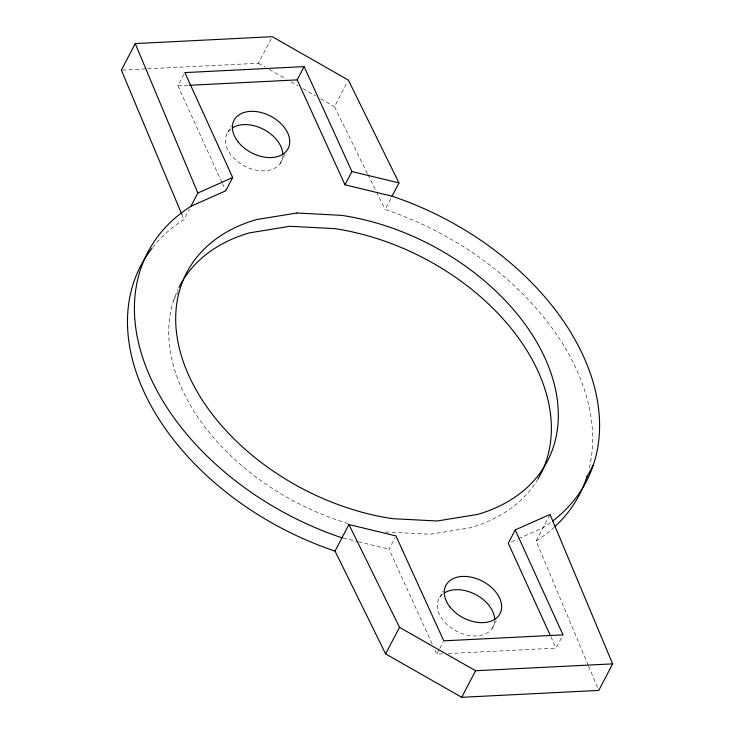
<?xml version="1.0" encoding="UTF-8"?>
<svg xmlns="http://www.w3.org/2000/svg" width="734" height="734" viewBox="0 0 734 734"><rect width="100%" height="100%" fill="white"/><g stroke="black" fill="none" stroke-linecap="round" stroke-linejoin="round"><path stroke-width="0.55" stroke-dasharray="3.67 2.75" d="M221.943 182.482L177.931 85.869L183.876 74.483M147.626 68.812L258.414 63.252L272.296 36.7M227.797 132.349L231.265 125.716M152.727 247.349A247.422 167.471 27.6 0 1 183.977 219.558L189.436 209.126M173.719 300.142L178.178 291.609M280.434 163.122L284.902 154.59M367.385 173.481L334.493 106.669L347.347 82.08M589.292 468.145A247.422 167.471 27.6 0 0 385.093 209.465L391.048 198.079M432.087 643.727L389.011 549.188L394.965 537.811M439.684 597.43L443.152 590.787M442.501 653.829L436.822 654.113L439.299 649.379M439.794 648.425L443.263 641.791M588.182 665.169L536.141 540.995L550.023 514.442M492.321 628.203L496.285 620.615M448.171 653.544L556.069 648.131L563.015 634.855M511.341 541.839L517.488 539.105M518.507 538.655L543.077 527.718A247.422 167.471 27.6 0 0 551.674 521.791M122.495 70.069L146.479 68.868M177.931 85.869L188.152 85.355M385.589 531.939L430.216 534.269L470.778 527.663A203.52 137.763 27.6 0 0 537.215 480.21M343.062 538.077L357.284 541.518M358.375 541.784L389.011 549.188M258.414 63.252L265.323 67.198M269.277 69.455L286.077 79.043M291.022 81.859L297.94 85.805M302.876 88.621L315.721 95.952M320.666 98.778L334.493 106.669M367.89 174.508L375.992 190.959M376.496 191.987L385.093 209.465M550.867 636.708L556.069 648.131M222.42 183.518L225.733 190.794M434.923 649.966L436.822 654.113M588.622 666.224L598.76 690.419M181.775 214.291L183.977 219.558M554.436 527.04A247.422 167.471 27.6 0 1 536.141 540.995M494.67 620.992A30.525 20.662 27.6 0 1 455.952 630.873A30.525 20.662 27.6 0 1 443.538 593.476M348.2 523.553A203.52 137.763 27.6 0 1 177.967 289.471M282.792 155.911A30.525 20.662 27.6 0 1 244.073 165.801A30.525 20.662 27.6 0 1 231.65 128.404"/><path stroke-width="1.1" d="M341.961 537.811A247.422 167.471 27.6 0 1 150.617 377.854A247.422 167.471 27.6 0 1 190.923 206.282L225.733 190.794L232.669 177.518L184.867 72.593L304.124 66.61L297.178 79.887L344.989 184.812L392.039 196.189L398.975 182.913L348.375 80.116L272.296 36.7L135.239 43.581L121.358 70.134L181.775 214.291M190.923 206.282L197.859 193.005L232.669 177.518M344.989 184.812L351.925 171.536L304.124 66.61M335.025 551.087L348.907 524.535L395.956 535.912L443.758 640.837L563.015 634.855L515.213 529.93L550.023 514.442L612.642 663.866L598.76 690.419L461.704 697.3L385.625 653.884L335.025 551.087A247.422 167.471 27.6 0 1 152.03 248.23M385.625 653.884L399.507 627.331L348.907 524.535M515.213 529.93L508.267 543.206L550.39 635.662M461.704 697.3L475.586 670.748L612.642 663.866M586.594 477.687L593.531 464.411M189.28 85.3L297.178 79.887M351.925 171.536L398.975 182.913M399.507 627.331L475.586 670.748M135.239 43.581L197.859 193.005M232.449 127.872A30.525 20.662 27.6 0 1 264.038 129.615A30.525 20.662 27.6 0 1 282.81 154.764M587.255 475.604A247.422 167.471 27.6 0 1 555.271 526.269M444.336 592.944A30.525 20.662 27.6 0 1 475.926 594.687A30.525 20.662 27.6 0 1 494.698 619.835M178.977 287.398A203.52 137.763 27.6 0 1 249.34 232.889L289.902 226.283L334.539 228.613A203.52 137.763 27.6 0 1 537.82 479.219M392.039 196.189A247.422 167.471 27.6 0 1 580.493 350.054A247.422 167.471 27.6 0 1 552.592 521.094M296.839 213.007L256.285 219.613A203.52 137.763 27.6 0 0 189.005 375.927A203.52 137.763 27.6 0 0 392.525 518.663L437.161 520.993L477.715 514.387A203.52 137.763 27.6 0 0 544.995 358.073A203.52 137.763 27.6 0 0 341.475 215.337L296.839 213.007M449.878 606.807A30.525 20.662 27.6 0 0 499.267 614.927A30.525 20.662 27.6 0 0 469.687 576.878A30.525 20.662 27.6 0 0 449.878 606.807M237.99 141.735A30.525 20.662 27.6 0 0 287.379 149.846A30.525 20.662 27.6 0 0 257.799 111.807A30.525 20.662 27.6 0 0 237.99 141.735"/></g></svg>
